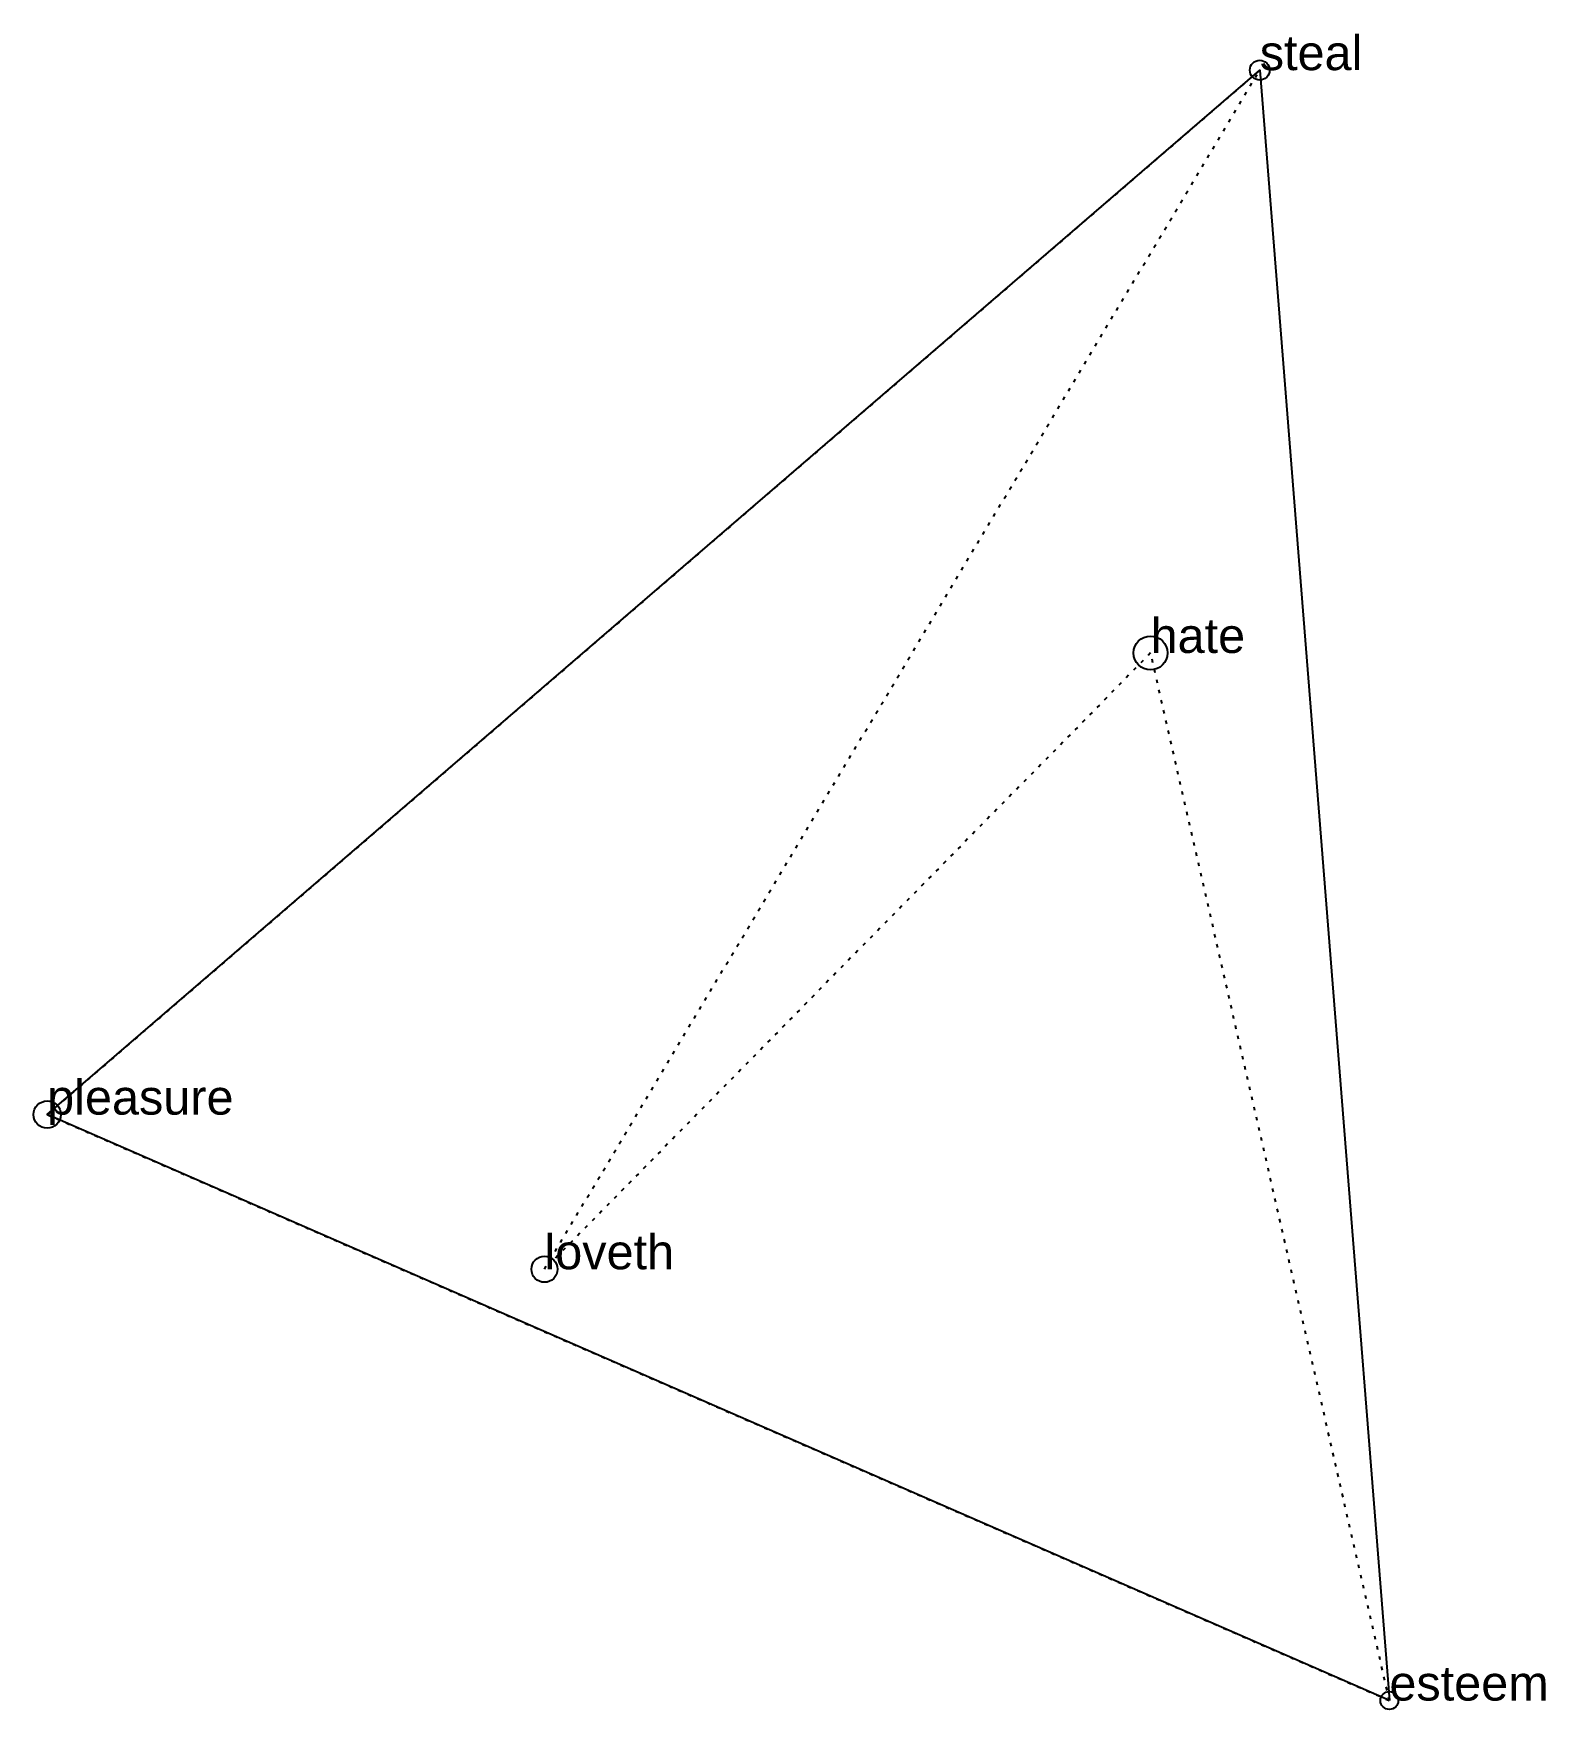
# Model space of a CAD drawing. Extents: x -53.4 to -9.9, y 0.2 to 48.3.
import ezdxf

# ---------------------------------------------------------------- set-up
doc = ezdxf.new("R2010")
doc.units = 0
doc.linetypes.add('DOT', pattern=[0.2, 0, -0.2])
doc.layers.add('TEXT', color=1, linetype='CONTINUOUS')
doc.styles.get("Standard").update_dxf_attribs({"font": 'arial.ttf'})

msp = doc.modelspace()

# ---------------------------------------------------------------- linework, layer by layer
for centre, radius in [((-18.126, 47.284), 0.284), ((-21.265, 30.53), 0.487), ((-52.99, 17.259), 0.392), ((-38.692, 12.813), 0.375), ((-14.399, 0.415), 0.257)]:
    msp.add_circle(centre, radius)
at = {"layer": 'INTERNAL', "linetype": 'DOT'}
msp.add_polyline3d([(-21.265, 30.53, 0), (-38.692, 12.813, 0), (-18.126, 47.284, 0), (-52.99, 17.259, 0), (-14.399, 0.415, 0), (-21.265, 30.53, 0)], close=True, dxfattribs=at)
at = {"layer": 'OUTLINE', "linetype": 'CONTINUOUS'}
msp.add_polyline3d([(-14.399, 0.415, 0), (-52.99, 17.259, 0), (-18.126, 47.284, 0), (-14.399, 0.415, 0)], close=True, dxfattribs=at)

# ---------------------------------------------------------------- texts
at = {"layer": 'TEXT'}
for s, p in [('steal', (-18.126, 47.284)), ('hate', (-21.265, 30.53)), ('pleasure', (-52.99, 17.259)), ('loveth', (-38.692, 12.813)), ('esteem', (-14.399, 0.415))]:
    msp.add_text(s, height=1, dxfattribs=at).set_placement(p)

doc.saveas('drawing.dxf')
